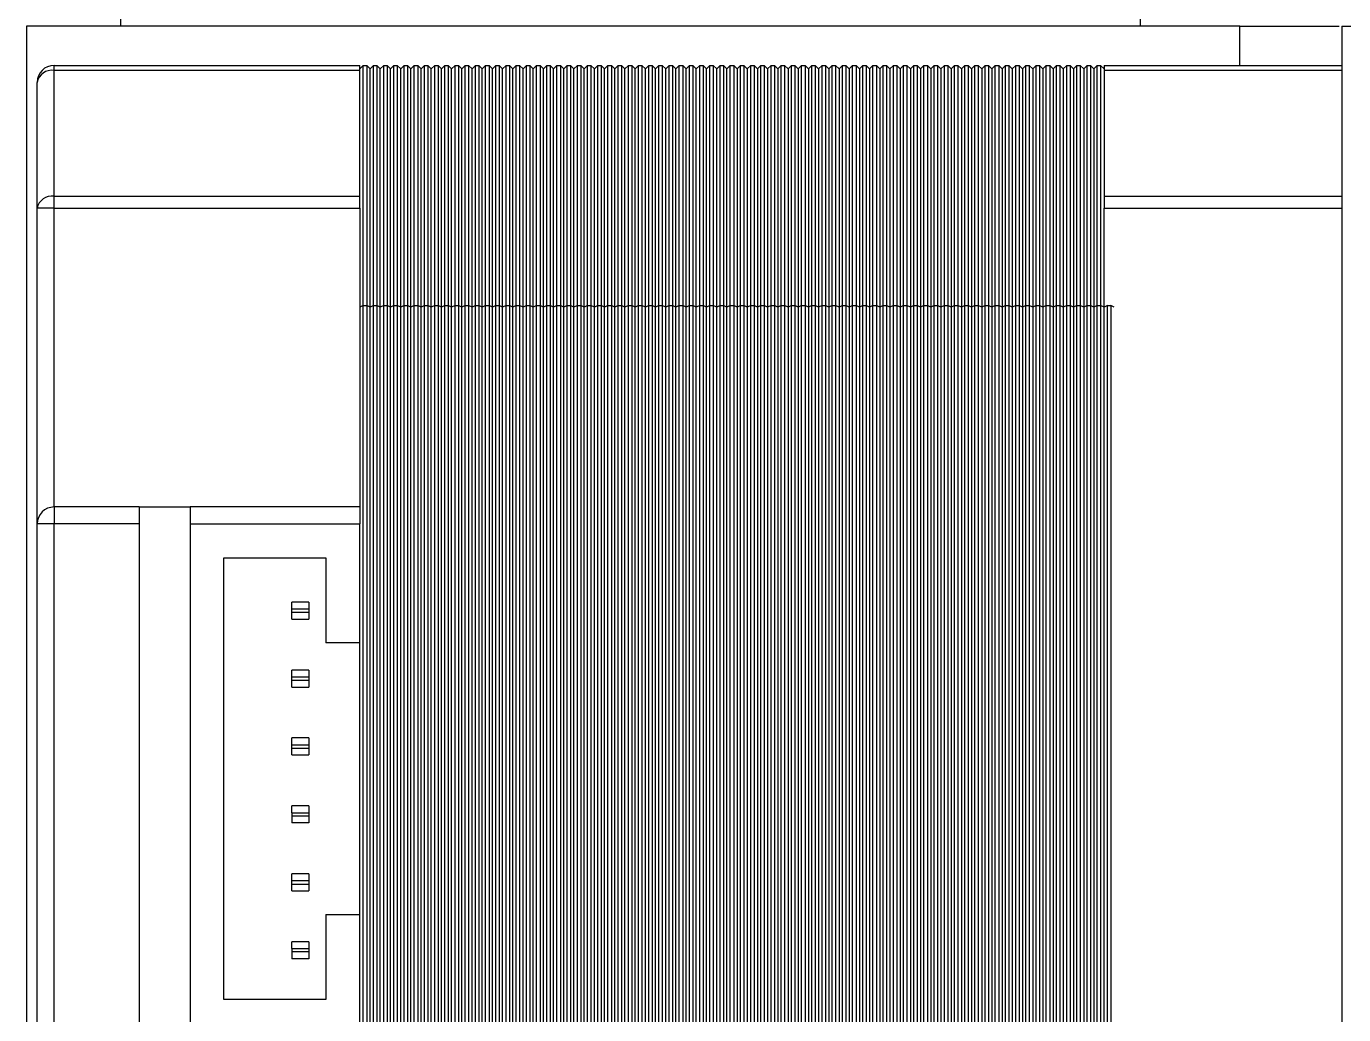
# Model space of a CAD drawing. Header units: millimetres. Extents: x -358 to 836, y 5 to 1249.
# Drawn here: x 253.97 to 292.74, y 666.72 to 695.81 of the extents above; entities that cross this region are included whole.
import ezdxf

# ---------------------------------------------------------------- set-up
doc = ezdxf.new("R2010")
doc.units = ezdxf.units.MM

msp = doc.modelspace()

# ---------------------------------------------------------------- linework, layer by layer
at = {"color": 7, "linetype": 'Continuous', "lineweight": 25}
for p, q in [((256.755, 695.815), (256.755, 698.815)), ((286.755, 698.815), (286.755, 695.815)), ((253.971, 695.815), (253.971, 645.318)), ((289.688, 695.815), (253.971, 695.815)), ((289.688, 695.815), (292.612, 695.815)), ((292.688, 695.815), (292.688, 652.515)), ((292.688, 695.815), (294.688, 695.815)), ((254.788, 694.518), (254.788, 694.665)), ((254.788, 694.665), (263.788, 694.665)), ((254.788, 690.811), (254.788, 694.518)), ((263.788, 694.518), (254.788, 694.518)), ((263.888, 694.665), (263.788, 694.565)), ((263.788, 694.518), (263.788, 694.665)), ((263.788, 690.811), (263.788, 694.518)), ((263.888, 687.594), (263.888, 694.665)), ((263.888, 694.665), (263.988, 694.665)), ((263.988, 694.665), (263.988, 687.594)), ((264.088, 694.565), (263.988, 694.665)), ((264.188, 694.665), (264.088, 694.565)), ((264.088, 687.552), (264.088, 694.565)), ((264.188, 687.594), (264.188, 694.665)), ((264.188, 694.665), (264.288, 694.665)), ((264.288, 694.665), (264.288, 687.594)), ((264.388, 694.565), (264.288, 694.665)), ((264.488, 694.665), (264.388, 694.565)), ((264.388, 687.552), (264.388, 694.565)), ((264.488, 687.594), (264.488, 694.665)), ((264.488, 694.665), (264.588, 694.665)), ((264.588, 694.665), (264.588, 687.594)), ((264.688, 694.565), (264.588, 694.665)), ((264.788, 694.665), (264.688, 694.565)), ((264.688, 687.552), (264.688, 694.565)), ((264.788, 687.594), (264.788, 694.665)), ((264.788, 694.665), (264.888, 694.665)), ((264.888, 694.665), (264.888, 687.594)), ((264.988, 694.565), (264.888, 694.665)), ((265.088, 694.665), (264.988, 694.565)), ((264.988, 687.552), (264.988, 694.565)), ((265.088, 687.594), (265.088, 694.665)), ((265.088, 694.665), (265.188, 694.665)), ((265.188, 694.665), (265.188, 687.594)), ((265.288, 694.565), (265.188, 694.665)), ((265.388, 694.665), (265.288, 694.565)), ((265.288, 687.552), (265.288, 694.565)), ((265.388, 687.594), (265.388, 694.665)), ((265.388, 694.665), (265.488, 694.665)), ((265.488, 694.665), (265.488, 687.594)), ((265.588, 694.565), (265.488, 694.665)), ((265.688, 694.665), (265.588, 694.565)), ((265.588, 687.552), (265.588, 694.565)), ((265.688, 687.594), (265.688, 694.665)), ((265.688, 694.665), (265.788, 694.665)), ((265.788, 694.665), (265.788, 687.594)), ((265.888, 694.565), (265.788, 694.665)), ((265.988, 694.665), (265.888, 694.565)), ((265.888, 687.552), (265.888, 694.565)), ((265.988, 687.594), (265.988, 694.665)), ((265.988, 694.665), (266.088, 694.665)), ((266.088, 694.665), (266.088, 687.594)), ((266.188, 694.565), (266.088, 694.665)), ((266.288, 694.665), (266.188, 694.565)), ((266.188, 687.552), (266.188, 694.565)), ((266.288, 687.594), (266.288, 694.665)), ((266.288, 694.665), (266.388, 694.665)), ((266.388, 694.665), (266.388, 687.594)), ((266.488, 694.565), (266.388, 694.665)), ((266.588, 694.665), (266.488, 694.565)), ((266.488, 687.552), (266.488, 694.565)), ((266.588, 687.594), (266.588, 694.665)), ((266.588, 694.665), (266.688, 694.665)), ((266.688, 694.665), (266.688, 687.594)), ((266.788, 694.565), (266.688, 694.665)), ((266.888, 694.665), (266.788, 694.565)), ((266.788, 687.552), (266.788, 694.565)), ((266.888, 687.594), (266.888, 694.665)), ((266.888, 694.665), (266.988, 694.665)), ((266.988, 694.665), (266.988, 687.594)), ((267.088, 694.565), (266.988, 694.665)), ((267.188, 694.665), (267.088, 694.565)), ((267.088, 687.552), (267.088, 694.565)), ((267.188, 687.594), (267.188, 694.665)), ((267.188, 694.665), (267.288, 694.665)), ((267.288, 694.665), (267.288, 687.594)), ((267.388, 694.565), (267.288, 694.665)), ((267.488, 694.665), (267.388, 694.565)), ((267.388, 687.552), (267.388, 694.565)), ((267.488, 687.594), (267.488, 694.665)), ((267.488, 694.665), (267.588, 694.665)), ((267.588, 694.665), (267.588, 687.594)), ((267.688, 694.565), (267.588, 694.665)), ((267.788, 694.665), (267.688, 694.565)), ((267.688, 687.552), (267.688, 694.565)), ((267.788, 687.594), (267.788, 694.665)), ((267.788, 694.665), (267.888, 694.665)), ((267.888, 694.665), (267.888, 687.594)), ((267.988, 694.565), (267.888, 694.665)), ((268.088, 694.665), (267.988, 694.565)), ((267.988, 687.552), (267.988, 694.565)), ((268.088, 687.594), (268.088, 694.665)), ((268.088, 694.665), (268.188, 694.665)), ((268.188, 694.665), (268.188, 687.594)), ((268.288, 694.565), (268.188, 694.665)), ((268.388, 694.665), (268.288, 694.565)), ((268.288, 687.552), (268.288, 694.565)), ((268.388, 687.594), (268.388, 694.665)), ((268.388, 694.665), (268.488, 694.665)), ((268.488, 694.665), (268.488, 687.594)), ((268.588, 694.565), (268.488, 694.665)), ((268.688, 694.665), (268.588, 694.565)), ((268.588, 687.552), (268.588, 694.565)), ((268.688, 687.594), (268.688, 694.665)), ((268.688, 694.665), (268.788, 694.665)), ((268.788, 694.665), (268.788, 687.594)), ((268.888, 694.565), (268.788, 694.665)), ((268.988, 694.665), (268.888, 694.565)), ((268.888, 687.552), (268.888, 694.565)), ((268.988, 687.594), (268.988, 694.665)), ((268.988, 694.665), (269.088, 694.665)), ((269.088, 694.665), (269.088, 687.594)), ((269.188, 694.565), (269.088, 694.665)), ((269.288, 694.665), (269.188, 694.565)), ((269.188, 687.552), (269.188, 694.565)), ((269.288, 687.594), (269.288, 694.665)), ((269.288, 694.665), (269.388, 694.665)), ((269.388, 694.665), (269.388, 687.594)), ((269.488, 694.565), (269.388, 694.665)), ((269.588, 694.665), (269.488, 694.565)), ((269.488, 687.552), (269.488, 694.565)), ((269.588, 687.594), (269.588, 694.665)), ((269.588, 694.665), (269.688, 694.665)), ((269.688, 694.665), (269.688, 687.594)), ((269.788, 694.565), (269.688, 694.665)), ((269.888, 694.665), (269.788, 694.565)), ((269.788, 687.552), (269.788, 694.565)), ((269.888, 687.594), (269.888, 694.665)), ((269.888, 694.665), (269.988, 694.665)), ((269.988, 694.665), (269.988, 687.594)), ((270.088, 694.565), (269.988, 694.665)), ((270.188, 694.665), (270.088, 694.565)), ((270.088, 687.552), (270.088, 694.565)), ((270.188, 687.594), (270.188, 694.665)), ((270.188, 694.665), (270.288, 694.665)), ((270.288, 694.665), (270.288, 687.594)), ((270.388, 694.565), (270.288, 694.665)), ((270.488, 694.665), (270.388, 694.565)), ((270.388, 687.552), (270.388, 694.565)), ((270.488, 687.594), (270.488, 694.665)), ((270.488, 694.665), (270.588, 694.665)), ((270.588, 694.665), (270.588, 687.594)), ((270.688, 694.565), (270.588, 694.665)), ((270.788, 694.665), (270.688, 694.565)), ((270.688, 687.552), (270.688, 694.565)), ((270.788, 687.594), (270.788, 694.665)), ((270.788, 694.665), (270.888, 694.665)), ((270.888, 694.665), (270.888, 687.594)), ((270.988, 694.565), (270.888, 694.665)), ((271.088, 694.665), (270.988, 694.565)), ((270.988, 687.552), (270.988, 694.565)), ((271.088, 687.594), (271.088, 694.665)), ((271.088, 694.665), (271.188, 694.665)), ((271.188, 694.665), (271.188, 687.594)), ((271.288, 694.565), (271.188, 694.665)), ((271.388, 694.665), (271.288, 694.565)), ((271.288, 687.552), (271.288, 694.565)), ((271.388, 687.594), (271.388, 694.665)), ((271.388, 694.665), (271.488, 694.665)), ((271.488, 694.665), (271.488, 687.594)), ((271.588, 694.565), (271.488, 694.665)), ((271.688, 694.665), (271.588, 694.565)), ((271.588, 687.552), (271.588, 694.565)), ((271.688, 687.594), (271.688, 694.665)), ((271.688, 694.665), (271.788, 694.665)), ((271.788, 694.665), (271.788, 687.594)), ((271.888, 694.565), (271.788, 694.665)), ((271.988, 694.665), (271.888, 694.565)), ((271.888, 687.552), (271.888, 694.565)), ((271.988, 687.594), (271.988, 694.665)), ((271.988, 694.665), (272.088, 694.665)), ((272.088, 694.665), (272.088, 687.594)), ((272.188, 694.565), (272.088, 694.665)), ((272.288, 694.665), (272.188, 694.565)), ((272.188, 687.552), (272.188, 694.565)), ((272.288, 687.594), (272.288, 694.665)), ((272.288, 694.665), (272.388, 694.665)), ((272.388, 694.665), (272.388, 687.594)), ((272.488, 694.565), (272.388, 694.665)), ((272.588, 694.665), (272.488, 694.565)), ((272.488, 687.552), (272.488, 694.565)), ((272.588, 687.594), (272.588, 694.665)), ((272.588, 694.665), (272.688, 694.665)), ((272.688, 694.665), (272.688, 687.594)), ((272.788, 694.565), (272.688, 694.665)), ((272.888, 694.665), (272.788, 694.565)), ((272.788, 687.552), (272.788, 694.565)), ((272.888, 687.594), (272.888, 694.665)), ((272.888, 694.665), (272.988, 694.665)), ((272.988, 694.665), (272.988, 687.594)), ((273.088, 694.565), (272.988, 694.665)), ((273.188, 694.665), (273.088, 694.565)), ((273.088, 687.552), (273.088, 694.565)), ((273.188, 687.594), (273.188, 694.665)), ((273.188, 694.665), (273.288, 694.665)), ((273.288, 694.665), (273.288, 687.594)), ((273.388, 694.565), (273.288, 694.665)), ((273.488, 694.665), (273.388, 694.565)), ((273.388, 687.552), (273.388, 694.565)), ((273.488, 687.594), (273.488, 694.665)), ((273.488, 694.665), (273.588, 694.665)), ((273.588, 694.665), (273.588, 687.594)), ((273.688, 694.565), (273.588, 694.665)), ((273.788, 694.665), (273.688, 694.565)), ((273.688, 687.552), (273.688, 694.565)), ((273.788, 687.594), (273.788, 694.665)), ((273.788, 694.665), (273.888, 694.665)), ((273.888, 694.665), (273.888, 687.594)), ((273.988, 694.565), (273.888, 694.665)), ((274.088, 694.665), (273.988, 694.565)), ((273.988, 687.552), (273.988, 694.565)), ((274.088, 687.594), (274.088, 694.665)), ((274.088, 694.665), (274.188, 694.665)), ((274.188, 694.665), (274.188, 687.594)), ((274.288, 694.565), (274.188, 694.665)), ((274.388, 694.665), (274.288, 694.565)), ((274.288, 687.552), (274.288, 694.565)), ((274.388, 687.594), (274.388, 694.665)), ((274.388, 694.665), (274.488, 694.665)), ((274.488, 694.665), (274.488, 687.594)), ((274.588, 694.565), (274.488, 694.665)), ((274.688, 694.665), (274.588, 694.565)), ((274.588, 687.552), (274.588, 694.565)), ((274.688, 687.594), (274.688, 694.665)), ((274.688, 694.665), (274.788, 694.665)), ((274.788, 694.665), (274.788, 687.594)), ((274.888, 694.565), (274.788, 694.665)), ((274.988, 694.665), (274.888, 694.565)), ((274.888, 694.565), (274.888, 687.552)), ((274.988, 687.594), (274.988, 694.665)), ((274.988, 694.665), (275.088, 694.665)), ((275.088, 694.665), (275.088, 687.594)), ((275.188, 694.565), (275.088, 694.665)), ((275.288, 694.665), (275.188, 694.565)), ((275.188, 694.565), (275.188, 687.552)), ((275.288, 687.594), (275.288, 694.665)), ((275.288, 694.665), (275.388, 694.665)), ((275.388, 694.665), (275.388, 687.594)), ((275.488, 694.565), (275.388, 694.665)), ((275.588, 694.665), (275.488, 694.565)), ((275.488, 694.565), (275.488, 687.552)), ((275.588, 687.594), (275.588, 694.665)), ((275.588, 694.665), (275.688, 694.665)), ((275.688, 694.665), (275.688, 687.594)), ((275.788, 694.565), (275.688, 694.665)), ((275.888, 694.665), (275.788, 694.565)), ((275.788, 694.565), (275.788, 687.552)), ((275.888, 687.594), (275.888, 694.665)), ((275.888, 694.665), (275.988, 694.665)), ((275.988, 694.665), (275.988, 687.594)), ((276.088, 694.565), (275.988, 694.665)), ((276.188, 694.665), (276.088, 694.565)), ((276.088, 694.565), (276.088, 687.552)), ((276.188, 687.594), (276.188, 694.665)), ((276.188, 694.665), (276.288, 694.665)), ((276.288, 694.665), (276.288, 687.594)), ((276.388, 694.565), (276.288, 694.665)), ((276.488, 694.665), (276.388, 694.565)), ((276.388, 694.565), (276.388, 687.552)), ((276.488, 687.594), (276.488, 694.665)), ((276.488, 694.665), (276.588, 694.665)), ((276.588, 694.665), (276.588, 687.594)), ((276.688, 694.565), (276.588, 694.665)), ((276.788, 694.665), (276.688, 694.565)), ((276.688, 694.565), (276.688, 687.552)), ((276.788, 687.594), (276.788, 694.665)), ((276.788, 694.665), (276.888, 694.665)), ((276.888, 694.665), (276.888, 687.594)), ((276.988, 694.565), (276.888, 694.665)), ((277.088, 694.665), (276.988, 694.565)), ((276.988, 694.565), (276.988, 687.552)), ((277.088, 687.594), (277.088, 694.665)), ((277.088, 694.665), (277.188, 694.665)), ((277.188, 694.665), (277.188, 687.594)), ((277.288, 694.565), (277.188, 694.665)), ((277.388, 694.665), (277.288, 694.565)), ((277.288, 694.565), (277.288, 687.552)), ((277.388, 687.594), (277.388, 694.665)), ((277.388, 694.665), (277.488, 694.665)), ((277.488, 694.665), (277.488, 687.594)), ((277.588, 694.565), (277.488, 694.665)), ((277.688, 694.665), (277.588, 694.565)), ((277.588, 694.565), (277.588, 687.552)), ((277.688, 687.594), (277.688, 694.665)), ((277.688, 694.665), (277.788, 694.665)), ((277.788, 694.665), (277.788, 687.594)), ((277.888, 694.565), (277.788, 694.665)), ((277.988, 694.665), (277.888, 694.565)), ((277.888, 694.565), (277.888, 687.552)), ((277.988, 687.594), (277.988, 694.665)), ((277.988, 694.665), (278.088, 694.665)), ((278.088, 694.665), (278.088, 687.594)), ((278.188, 694.565), (278.088, 694.665)), ((278.288, 694.665), (278.188, 694.565)), ((278.188, 694.565), (278.188, 687.552)), ((278.288, 687.594), (278.288, 694.665)), ((278.288, 694.665), (278.388, 694.665)), ((278.388, 694.665), (278.388, 687.594)), ((278.488, 694.565), (278.388, 694.665)), ((278.588, 694.665), (278.488, 694.565)), ((278.488, 694.565), (278.488, 687.552)), ((278.588, 687.594), (278.588, 694.665)), ((278.588, 694.665), (278.688, 694.665)), ((278.688, 694.665), (278.688, 687.594)), ((278.788, 694.565), (278.688, 694.665)), ((278.888, 694.665), (278.788, 694.565)), ((278.788, 694.565), (278.788, 687.552)), ((278.888, 687.594), (278.888, 694.665)), ((278.888, 694.665), (278.988, 694.665)), ((278.988, 694.665), (278.988, 687.594)), ((279.088, 694.565), (278.988, 694.665)), ((279.188, 694.665), (279.088, 694.565)), ((279.088, 694.565), (279.088, 687.552)), ((279.188, 687.594), (279.188, 694.665)), ((279.188, 694.665), (279.288, 694.665)), ((279.288, 694.665), (279.288, 687.594)), ((279.388, 694.565), (279.288, 694.665)), ((279.488, 694.665), (279.388, 694.565)), ((279.388, 694.565), (279.388, 687.552)), ((279.488, 687.594), (279.488, 694.665)), ((279.488, 694.665), (279.588, 694.665)), ((279.588, 694.665), (279.588, 687.594)), ((279.688, 694.565), (279.588, 694.665)), ((279.788, 694.665), (279.688, 694.565)), ((279.688, 694.565), (279.688, 687.552)), ((279.788, 687.594), (279.788, 694.665)), ((279.788, 694.665), (279.888, 694.665)), ((279.888, 694.665), (279.888, 687.594)), ((279.988, 694.565), (279.888, 694.665)), ((280.088, 694.665), (279.988, 694.565)), ((279.988, 694.565), (279.988, 687.552)), ((280.088, 687.594), (280.088, 694.665)), ((280.088, 694.665), (280.188, 694.665)), ((280.188, 694.665), (280.188, 687.594)), ((280.288, 694.565), (280.188, 694.665)), ((280.388, 694.665), (280.288, 694.565)), ((280.288, 694.565), (280.288, 687.552)), ((280.388, 687.594), (280.388, 694.665)), ((280.388, 694.665), (280.488, 694.665)), ((280.488, 694.665), (280.488, 687.594)), ((280.588, 694.565), (280.488, 694.665)), ((280.688, 694.665), (280.588, 694.565)), ((280.588, 694.565), (280.588, 687.552)), ((280.688, 687.594), (280.688, 694.665)), ((280.688, 694.665), (280.788, 694.665)), ((280.788, 694.665), (280.788, 687.594)), ((280.888, 694.565), (280.788, 694.665)), ((280.988, 694.665), (280.888, 694.565)), ((280.888, 694.565), (280.888, 687.552)), ((280.988, 687.594), (280.988, 694.665)), ((280.988, 694.665), (281.088, 694.665)), ((281.088, 694.665), (281.088, 687.594)), ((281.188, 694.565), (281.088, 694.665)), ((281.288, 694.665), (281.188, 694.565)), ((281.188, 694.565), (281.188, 687.552)), ((281.288, 687.594), (281.288, 694.665)), ((281.288, 694.665), (281.388, 694.665)), ((281.388, 694.665), (281.388, 687.594)), ((281.488, 694.565), (281.388, 694.665)), ((281.588, 694.665), (281.488, 694.565)), ((281.488, 694.565), (281.488, 687.552)), ((281.588, 687.594), (281.588, 694.665)), ((281.588, 694.665), (281.688, 694.665)), ((281.688, 694.665), (281.688, 687.594)), ((281.788, 694.565), (281.688, 694.665)), ((281.888, 694.665), (281.788, 694.565)), ((281.788, 694.565), (281.788, 687.552)), ((281.888, 687.594), (281.888, 694.665)), ((281.888, 694.665), (281.988, 694.665)), ((281.988, 694.665), (281.988, 687.594)), ((282.088, 694.565), (281.988, 694.665)), ((282.188, 694.665), (282.088, 694.565)), ((282.088, 694.565), (282.088, 687.552)), ((282.188, 687.594), (282.188, 694.665)), ((282.188, 694.665), (282.288, 694.665)), ((282.288, 694.665), (282.288, 687.594)), ((282.388, 694.565), (282.288, 694.665)), ((282.488, 694.665), (282.388, 694.565)), ((282.388, 694.565), (282.388, 687.552)), ((282.488, 687.594), (282.488, 694.665)), ((282.488, 694.665), (282.588, 694.665)), ((282.588, 694.665), (282.588, 687.594)), ((282.688, 694.565), (282.588, 694.665)), ((282.788, 694.665), (282.688, 694.565)), ((282.688, 694.565), (282.688, 687.552)), ((282.788, 687.594), (282.788, 694.665)), ((282.788, 694.665), (282.888, 694.665)), ((282.888, 694.665), (282.888, 687.594)), ((282.988, 694.565), (282.888, 694.665)), ((283.088, 694.665), (282.988, 694.565)), ((282.988, 694.565), (282.988, 687.552)), ((283.088, 687.594), (283.088, 694.665)), ((283.088, 694.665), (283.188, 694.665)), ((283.188, 694.665), (283.188, 687.594)), ((283.288, 694.565), (283.188, 694.665)), ((283.388, 694.665), (283.288, 694.565)), ((283.288, 694.565), (283.288, 687.552)), ((283.388, 687.594), (283.388, 694.665)), ((283.388, 694.665), (283.488, 694.665)), ((283.488, 694.665), (283.488, 687.594)), ((283.588, 694.565), (283.488, 694.665)), ((283.688, 694.665), (283.588, 694.565)), ((283.588, 694.565), (283.588, 687.552)), ((283.688, 687.594), (283.688, 694.665)), ((283.688, 694.665), (283.788, 694.665)), ((283.788, 694.665), (283.788, 687.594)), ((283.888, 694.565), (283.788, 694.665)), ((283.988, 694.665), (283.888, 694.565)), ((283.888, 694.565), (283.888, 687.552)), ((283.988, 687.594), (283.988, 694.665)), ((283.988, 694.665), (284.088, 694.665)), ((284.088, 694.665), (284.088, 687.594)), ((284.188, 694.565), (284.088, 694.665)), ((284.288, 694.665), (284.188, 694.565)), ((284.188, 694.565), (284.188, 687.552)), ((284.288, 687.594), (284.288, 694.665)), ((284.288, 694.665), (284.388, 694.665)), ((284.388, 694.665), (284.388, 687.594)), ((284.488, 694.565), (284.388, 694.665)), ((284.588, 694.665), (284.488, 694.565)), ((284.488, 694.565), (284.488, 687.552)), ((284.588, 687.594), (284.588, 694.665)), ((284.588, 694.665), (284.688, 694.665)), ((284.688, 694.665), (284.688, 687.594)), ((284.788, 694.565), (284.688, 694.665)), ((284.888, 694.665), (284.788, 694.565)), ((284.788, 694.565), (284.788, 687.552)), ((284.888, 687.594), (284.888, 694.665)), ((284.888, 694.665), (284.988, 694.665)), ((284.988, 694.665), (284.988, 687.594)), ((285.088, 694.565), (284.988, 694.665)), ((285.188, 694.665), (285.088, 694.565)), ((285.088, 694.565), (285.088, 687.552)), ((285.188, 687.594), (285.188, 694.665)), ((285.188, 694.665), (285.288, 694.665)), ((285.288, 694.665), (285.288, 687.594)), ((285.388, 694.565), (285.288, 694.665)), ((285.488, 694.665), (285.388, 694.565)), ((285.388, 694.565), (285.388, 687.552)), ((285.488, 687.594), (285.488, 694.665)), ((285.488, 694.665), (285.588, 694.665)), ((285.588, 694.665), (285.588, 687.594)), ((285.688, 694.565), (285.588, 694.665)), ((285.688, 694.665), (292.688, 694.665)), ((285.688, 694.665), (285.688, 694.518)), ((292.688, 694.518), (285.688, 694.518)), ((285.688, 694.518), (285.688, 690.811)), ((254.288, 690.458), (254.288, 694.165)), ((254.788, 690.649), (254.788, 690.811)), ((254.788, 690.811), (263.788, 690.811)), ((254.788, 690.458), (254.788, 690.649)), ((263.788, 690.458), (263.788, 690.811)), ((285.688, 690.811), (292.688, 690.811)), ((285.688, 690.811), (285.688, 690.458)), ((254.788, 690.458), (254.288, 690.458)), ((254.288, 681.165), (254.288, 690.458)), ((254.788, 690.458), (263.788, 690.458)), ((254.788, 681.665), (254.788, 690.458)), ((263.788, 690.458), (263.788, 681.665)), ((285.688, 690.458), (292.688, 690.458)), ((285.688, 656.872), (285.688, 690.458)), ((263.888, 687.594), (263.788, 687.552)), ((263.888, 659.736), (263.888, 687.594)), ((263.888, 687.594), (263.988, 687.594)), ((263.988, 687.594), (263.988, 659.736)), ((264.088, 687.552), (263.988, 687.594)), ((264.188, 687.594), (264.088, 687.552)), ((264.088, 659.777), (264.088, 687.552)), ((264.188, 659.736), (264.188, 687.594)), ((264.188, 687.594), (264.288, 687.594)), ((264.288, 687.594), (264.288, 659.736)), ((264.388, 687.552), (264.288, 687.594)), ((264.488, 687.594), (264.388, 687.552)), ((264.388, 659.777), (264.388, 687.552)), ((264.488, 659.736), (264.488, 687.594)), ((264.488, 687.594), (264.588, 687.594)), ((264.588, 687.594), (264.588, 659.736)), ((264.688, 687.552), (264.588, 687.594)), ((264.788, 687.594), (264.688, 687.552)), ((264.688, 659.777), (264.688, 687.552)), ((264.788, 659.736), (264.788, 687.594)), ((264.788, 687.594), (264.888, 687.594)), ((264.888, 687.594), (264.888, 659.736)), ((264.988, 687.552), (264.888, 687.594)), ((265.088, 687.594), (264.988, 687.552)), ((264.988, 659.777), (264.988, 687.552)), ((265.088, 659.736), (265.088, 687.594)), ((265.088, 687.594), (265.188, 687.594)), ((265.188, 687.594), (265.188, 659.736)), ((265.288, 687.552), (265.188, 687.594)), ((265.388, 687.594), (265.288, 687.552)), ((265.288, 659.777), (265.288, 687.552)), ((265.388, 659.736), (265.388, 687.594)), ((265.388, 687.594), (265.488, 687.594)), ((265.488, 687.594), (265.488, 659.736)), ((265.588, 687.552), (265.488, 687.594)), ((265.688, 687.594), (265.588, 687.552)), ((265.588, 659.777), (265.588, 687.552)), ((265.688, 659.736), (265.688, 687.594)), ((265.688, 687.594), (265.788, 687.594)), ((265.788, 687.594), (265.788, 659.736)), ((265.888, 687.552), (265.788, 687.594)), ((265.988, 687.594), (265.888, 687.552)), ((265.888, 659.777), (265.888, 687.552)), ((265.988, 659.736), (265.988, 687.594)), ((265.988, 687.594), (266.088, 687.594)), ((266.088, 687.594), (266.088, 659.736)), ((266.188, 687.552), (266.088, 687.594)), ((266.288, 687.594), (266.188, 687.552)), ((266.188, 659.777), (266.188, 687.552)), ((266.288, 659.736), (266.288, 687.594)), ((266.288, 687.594), (266.388, 687.594)), ((266.388, 687.594), (266.388, 659.736)), ((266.488, 687.552), (266.388, 687.594)), ((266.588, 687.594), (266.488, 687.552)), ((266.488, 659.777), (266.488, 687.552)), ((266.588, 659.736), (266.588, 687.594)), ((266.588, 687.594), (266.688, 687.594)), ((266.688, 687.594), (266.688, 659.736)), ((266.788, 687.552), (266.688, 687.594)), ((266.888, 687.594), (266.788, 687.552)), ((266.788, 659.777), (266.788, 687.552)), ((266.888, 659.736), (266.888, 687.594)), ((266.888, 687.594), (266.988, 687.594)), ((266.988, 687.594), (266.988, 659.736)), ((267.088, 687.552), (266.988, 687.594)), ((267.188, 687.594), (267.088, 687.552)), ((267.088, 659.777), (267.088, 687.552)), ((267.188, 659.736), (267.188, 687.594)), ((267.188, 687.594), (267.288, 687.594)), ((267.288, 687.594), (267.288, 659.736)), ((267.388, 687.552), (267.288, 687.594)), ((267.488, 687.594), (267.388, 687.552)), ((267.388, 659.777), (267.388, 687.552)), ((267.488, 659.736), (267.488, 687.594)), ((267.488, 687.594), (267.588, 687.594)), ((267.588, 687.594), (267.588, 659.736)), ((267.688, 687.552), (267.588, 687.594)), ((267.788, 687.594), (267.688, 687.552)), ((267.688, 659.777), (267.688, 687.552)), ((267.788, 659.736), (267.788, 687.594)), ((267.788, 687.594), (267.888, 687.594)), ((267.888, 687.594), (267.888, 659.736)), ((267.988, 687.552), (267.888, 687.594)), ((268.088, 687.594), (267.988, 687.552)), ((267.988, 659.777), (267.988, 687.552)), ((268.088, 659.736), (268.088, 687.594)), ((268.088, 687.594), (268.188, 687.594)), ((268.188, 687.594), (268.188, 659.736)), ((268.288, 687.552), (268.188, 687.594)), ((268.388, 687.594), (268.288, 687.552)), ((268.288, 659.777), (268.288, 687.552)), ((268.388, 659.736), (268.388, 687.594)), ((268.388, 687.594), (268.488, 687.594)), ((268.488, 687.594), (268.488, 659.736)), ((268.588, 687.552), (268.488, 687.594)), ((268.688, 687.594), (268.588, 687.552)), ((268.588, 659.777), (268.588, 687.552)), ((268.688, 659.736), (268.688, 687.594)), ((268.688, 687.594), (268.788, 687.594)), ((268.788, 687.594), (268.788, 659.736)), ((268.888, 687.552), (268.788, 687.594)), ((268.988, 687.594), (268.888, 687.552)), ((268.888, 659.777), (268.888, 687.552)), ((268.988, 659.736), (268.988, 687.594)), ((268.988, 687.594), (269.088, 687.594)), ((269.088, 687.594), (269.088, 659.736)), ((269.188, 687.552), (269.088, 687.594)), ((269.288, 687.594), (269.188, 687.552)), ((269.188, 659.777), (269.188, 687.552)), ((269.288, 659.736), (269.288, 687.594)), ((269.288, 687.594), (269.388, 687.594)), ((269.388, 687.594), (269.388, 659.736)), ((269.488, 687.552), (269.388, 687.594)), ((269.588, 687.594), (269.488, 687.552)), ((269.488, 659.777), (269.488, 687.552)), ((269.588, 659.736), (269.588, 687.594)), ((269.588, 687.594), (269.688, 687.594)), ((269.688, 687.594), (269.688, 659.736)), ((269.788, 687.552), (269.688, 687.594)), ((269.888, 687.594), (269.788, 687.552)), ((269.788, 659.777), (269.788, 687.552)), ((269.888, 659.736), (269.888, 687.594)), ((269.888, 687.594), (269.988, 687.594)), ((269.988, 687.594), (269.988, 659.736)), ((270.088, 687.552), (269.988, 687.594)), ((270.188, 687.594), (270.088, 687.552)), ((270.088, 659.777), (270.088, 687.552)), ((270.188, 659.736), (270.188, 687.594)), ((270.188, 687.594), (270.288, 687.594)), ((270.288, 687.594), (270.288, 659.736)), ((270.388, 687.552), (270.288, 687.594)), ((270.488, 687.594), (270.388, 687.552)), ((270.388, 659.777), (270.388, 687.552)), ((270.488, 659.736), (270.488, 687.594)), ((270.488, 687.594), (270.588, 687.594)), ((270.588, 687.594), (270.588, 659.736)), ((270.688, 687.552), (270.588, 687.594)), ((270.788, 687.594), (270.688, 687.552)), ((270.688, 659.777), (270.688, 687.552)), ((270.788, 659.736), (270.788, 687.594)), ((270.788, 687.594), (270.888, 687.594)), ((270.888, 687.594), (270.888, 659.736)), ((270.988, 687.552), (270.888, 687.594)), ((271.088, 687.594), (270.988, 687.552)), ((270.988, 659.777), (270.988, 687.552)), ((271.088, 659.736), (271.088, 687.594)), ((271.088, 687.594), (271.188, 687.594)), ((271.188, 687.594), (271.188, 659.736)), ((271.288, 687.552), (271.188, 687.594)), ((271.388, 687.594), (271.288, 687.552)), ((271.288, 659.777), (271.288, 687.552)), ((271.388, 659.736), (271.388, 687.594)), ((271.388, 687.594), (271.488, 687.594)), ((271.488, 687.594), (271.488, 659.736)), ((271.588, 687.552), (271.488, 687.594)), ((271.688, 687.594), (271.588, 687.552)), ((271.588, 659.777), (271.588, 687.552)), ((271.688, 659.736), (271.688, 687.594)), ((271.688, 687.594), (271.788, 687.594)), ((271.788, 687.594), (271.788, 659.736)), ((271.888, 687.552), (271.788, 687.594)), ((271.988, 687.594), (271.888, 687.552)), ((271.888, 659.777), (271.888, 687.552)), ((271.988, 659.736), (271.988, 687.594)), ((271.988, 687.594), (272.088, 687.594)), ((272.088, 687.594), (272.088, 659.736)), ((272.188, 687.552), (272.088, 687.594)), ((272.288, 687.594), (272.188, 687.552)), ((272.188, 659.777), (272.188, 687.552)), ((272.288, 659.736), (272.288, 687.594)), ((272.288, 687.594), (272.388, 687.594)), ((272.388, 687.594), (272.388, 659.736)), ((272.488, 687.552), (272.388, 687.594)), ((272.588, 687.594), (272.488, 687.552)), ((272.488, 659.777), (272.488, 687.552)), ((272.588, 659.736), (272.588, 687.594)), ((272.588, 687.594), (272.688, 687.594)), ((272.688, 687.594), (272.688, 659.736)), ((272.788, 687.552), (272.688, 687.594)), ((272.888, 687.594), (272.788, 687.552)), ((272.788, 659.777), (272.788, 687.552)), ((272.888, 659.736), (272.888, 687.594)), ((272.888, 687.594), (272.988, 687.594)), ((272.988, 687.594), (272.988, 659.736)), ((273.088, 687.552), (272.988, 687.594)), ((273.188, 687.594), (273.088, 687.552)), ((273.088, 659.777), (273.088, 687.552)), ((273.188, 659.736), (273.188, 687.594)), ((273.188, 687.594), (273.288, 687.594)), ((273.288, 687.594), (273.288, 659.736)), ((273.388, 687.552), (273.288, 687.594)), ((273.488, 687.594), (273.388, 687.552)), ((273.388, 659.777), (273.388, 687.552)), ((273.488, 659.736), (273.488, 687.594)), ((273.488, 687.594), (273.588, 687.594)), ((273.588, 687.594), (273.588, 659.736)), ((273.688, 687.552), (273.588, 687.594)), ((273.788, 687.594), (273.688, 687.552)), ((273.688, 659.777), (273.688, 687.552)), ((273.788, 659.736), (273.788, 687.594)), ((273.788, 687.594), (273.888, 687.594)), ((273.888, 687.594), (273.888, 659.736)), ((273.988, 687.552), (273.888, 687.594)), ((274.088, 687.594), (273.988, 687.552)), ((273.988, 659.777), (273.988, 687.552)), ((274.088, 659.736), (274.088, 687.594)), ((274.088, 687.594), (274.188, 687.594)), ((274.188, 687.594), (274.188, 659.736)), ((274.288, 687.552), (274.188, 687.594)), ((274.388, 687.594), (274.288, 687.552)), ((274.288, 659.777), (274.288, 687.552)), ((274.388, 659.736), (274.388, 687.594)), ((274.388, 687.594), (274.488, 687.594)), ((274.488, 687.594), (274.488, 659.736)), ((274.588, 687.552), (274.488, 687.594)), ((274.688, 687.594), (274.588, 687.552)), ((274.588, 659.777), (274.588, 687.552)), ((274.688, 659.736), (274.688, 687.594)), ((274.688, 687.594), (274.788, 687.594)), ((274.788, 687.594), (274.788, 659.736)), ((274.888, 687.552), (274.788, 687.594)), ((274.988, 687.594), (274.888, 687.552)), ((274.888, 687.552), (274.888, 659.777)), ((274.988, 659.736), (274.988, 687.594)), ((274.988, 687.594), (275.088, 687.594)), ((275.088, 687.594), (275.088, 659.736)), ((275.188, 687.552), (275.088, 687.594)), ((275.288, 687.594), (275.188, 687.552)), ((275.188, 687.552), (275.188, 659.777)), ((275.288, 659.736), (275.288, 687.594)), ((275.288, 687.594), (275.388, 687.594)), ((275.388, 687.594), (275.388, 659.736)), ((275.488, 687.552), (275.388, 687.594)), ((275.588, 687.594), (275.488, 687.552)), ((275.488, 687.552), (275.488, 659.777)), ((275.588, 659.736), (275.588, 687.594)), ((275.588, 687.594), (275.688, 687.594)), ((275.688, 687.594), (275.688, 659.736)), ((275.788, 687.552), (275.688, 687.594)), ((275.888, 687.594), (275.788, 687.552)), ((275.788, 687.552), (275.788, 659.777)), ((275.888, 659.736), (275.888, 687.594)), ((275.888, 687.594), (275.988, 687.594)), ((275.988, 687.594), (275.988, 659.736)), ((276.088, 687.552), (275.988, 687.594)), ((276.188, 687.594), (276.088, 687.552)), ((276.088, 687.552), (276.088, 659.777)), ((276.188, 659.736), (276.188, 687.594)), ((276.188, 687.594), (276.288, 687.594)), ((276.288, 687.594), (276.288, 659.736)), ((276.388, 687.552), (276.288, 687.594)), ((276.488, 687.594), (276.388, 687.552)), ((276.388, 687.552), (276.388, 659.777)), ((276.488, 659.736), (276.488, 687.594)), ((276.488, 687.594), (276.588, 687.594)), ((276.588, 687.594), (276.588, 659.736)), ((276.688, 687.552), (276.588, 687.594)), ((276.788, 687.594), (276.688, 687.552)), ((276.688, 687.552), (276.688, 659.777)), ((276.788, 659.736), (276.788, 687.594)), ((276.788, 687.594), (276.888, 687.594)), ((276.888, 687.594), (276.888, 659.736)), ((276.988, 687.552), (276.888, 687.594)), ((277.088, 687.594), (276.988, 687.552)), ((276.988, 687.552), (276.988, 659.777)), ((277.088, 659.736), (277.088, 687.594)), ((277.088, 687.594), (277.188, 687.594)), ((277.188, 687.594), (277.188, 659.736)), ((277.288, 687.552), (277.188, 687.594)), ((277.388, 687.594), (277.288, 687.552)), ((277.288, 687.552), (277.288, 659.777)), ((277.388, 659.736), (277.388, 687.594)), ((277.388, 687.594), (277.488, 687.594)), ((277.488, 687.594), (277.488, 659.736)), ((277.588, 687.552), (277.488, 687.594)), ((277.688, 687.594), (277.588, 687.552)), ((277.588, 687.552), (277.588, 659.777)), ((277.688, 659.736), (277.688, 687.594)), ((277.688, 687.594), (277.788, 687.594)), ((277.788, 687.594), (277.788, 659.736)), ((277.888, 687.552), (277.788, 687.594)), ((277.988, 687.594), (277.888, 687.552)), ((277.888, 687.552), (277.888, 659.777)), ((277.988, 659.736), (277.988, 687.594)), ((277.988, 687.594), (278.088, 687.594)), ((278.088, 687.594), (278.088, 659.736)), ((278.188, 687.552), (278.088, 687.594)), ((278.288, 687.594), (278.188, 687.552)), ((278.188, 687.552), (278.188, 659.777)), ((278.288, 659.736), (278.288, 687.594)), ((278.288, 687.594), (278.388, 687.594)), ((278.388, 687.594), (278.388, 659.736)), ((278.488, 687.552), (278.388, 687.594)), ((278.588, 687.594), (278.488, 687.552)), ((278.488, 687.552), (278.488, 659.777)), ((278.588, 659.736), (278.588, 687.594)), ((278.588, 687.594), (278.688, 687.594)), ((278.688, 687.594), (278.688, 659.736)), ((278.788, 687.552), (278.688, 687.594)), ((278.888, 687.594), (278.788, 687.552)), ((278.788, 687.552), (278.788, 659.777)), ((278.888, 659.736), (278.888, 687.594)), ((278.888, 687.594), (278.988, 687.594)), ((278.988, 687.594), (278.988, 659.736)), ((279.088, 687.552), (278.988, 687.594)), ((279.188, 687.594), (279.088, 687.552)), ((279.088, 687.552), (279.088, 659.777)), ((279.188, 659.736), (279.188, 687.594)), ((279.188, 687.594), (279.288, 687.594)), ((279.288, 687.594), (279.288, 659.736)), ((279.388, 687.552), (279.288, 687.594)), ((279.488, 687.594), (279.388, 687.552)), ((279.388, 687.552), (279.388, 659.777)), ((279.488, 659.736), (279.488, 687.594)), ((279.488, 687.594), (279.588, 687.594)), ((279.588, 687.594), (279.588, 659.736)), ((279.688, 687.552), (279.588, 687.594)), ((279.788, 687.594), (279.688, 687.552)), ((279.688, 687.552), (279.688, 659.777)), ((279.788, 659.736), (279.788, 687.594)), ((279.788, 687.594), (279.888, 687.594)), ((279.888, 687.594), (279.888, 659.736)), ((279.988, 687.552), (279.888, 687.594)), ((280.088, 687.594), (279.988, 687.552)), ((279.988, 687.552), (279.988, 659.777)), ((280.088, 659.736), (280.088, 687.594)), ((280.088, 687.594), (280.188, 687.594)), ((280.188, 687.594), (280.188, 659.736)), ((280.288, 687.552), (280.188, 687.594)), ((280.388, 687.594), (280.288, 687.552)), ((280.288, 687.552), (280.288, 659.777)), ((280.388, 659.736), (280.388, 687.594)), ((280.388, 687.594), (280.488, 687.594)), ((280.488, 687.594), (280.488, 659.736)), ((280.588, 687.552), (280.488, 687.594)), ((280.688, 687.594), (280.588, 687.552)), ((280.588, 687.552), (280.588, 659.777)), ((280.688, 659.736), (280.688, 687.594)), ((280.688, 687.594), (280.788, 687.594)), ((280.788, 687.594), (280.788, 659.736)), ((280.888, 687.552), (280.788, 687.594)), ((280.988, 687.594), (280.888, 687.552)), ((280.888, 687.552), (280.888, 659.777)), ((280.988, 659.736), (280.988, 687.594)), ((280.988, 687.594), (281.088, 687.594)), ((281.088, 687.594), (281.088, 659.736)), ((281.188, 687.552), (281.088, 687.594)), ((281.288, 687.594), (281.188, 687.552)), ((281.188, 687.552), (281.188, 659.777)), ((281.288, 659.736), (281.288, 687.594)), ((281.288, 687.594), (281.388, 687.594)), ((281.388, 687.594), (281.388, 659.736)), ((281.488, 687.552), (281.388, 687.594)), ((281.588, 687.594), (281.488, 687.552)), ((281.488, 687.552), (281.488, 659.777)), ((281.588, 659.736), (281.588, 687.594)), ((281.588, 687.594), (281.688, 687.594)), ((281.688, 687.594), (281.688, 659.736)), ((281.788, 687.552), (281.688, 687.594)), ((281.888, 687.594), (281.788, 687.552)), ((281.788, 687.552), (281.788, 659.777)), ((281.888, 659.736), (281.888, 687.594)), ((281.888, 687.594), (281.988, 687.594)), ((281.988, 687.594), (281.988, 659.736)), ((282.088, 687.552), (281.988, 687.594)), ((282.188, 687.594), (282.088, 687.552)), ((282.088, 687.552), (282.088, 659.777)), ((282.188, 659.736), (282.188, 687.594)), ((282.188, 687.594), (282.288, 687.594)), ((282.288, 687.594), (282.288, 659.736)), ((282.388, 687.552), (282.288, 687.594)), ((282.488, 687.594), (282.388, 687.552)), ((282.388, 687.552), (282.388, 659.777)), ((282.488, 659.736), (282.488, 687.594)), ((282.488, 687.594), (282.588, 687.594)), ((282.588, 687.594), (282.588, 659.736)), ((282.688, 687.552), (282.588, 687.594)), ((282.788, 687.594), (282.688, 687.552)), ((282.688, 687.552), (282.688, 659.777)), ((282.788, 659.736), (282.788, 687.594)), ((282.788, 687.594), (282.888, 687.594)), ((282.888, 687.594), (282.888, 659.736)), ((282.988, 687.552), (282.888, 687.594)), ((283.088, 687.594), (282.988, 687.552)), ((282.988, 687.552), (282.988, 659.777)), ((283.088, 659.736), (283.088, 687.594)), ((283.088, 687.594), (283.188, 687.594)), ((283.188, 687.594), (283.188, 659.736)), ((283.288, 687.552), (283.188, 687.594)), ((283.388, 687.594), (283.288, 687.552)), ((283.288, 687.552), (283.288, 659.777)), ((283.388, 659.736), (283.388, 687.594)), ((283.388, 687.594), (283.488, 687.594)), ((283.488, 687.594), (283.488, 659.736)), ((283.588, 687.552), (283.488, 687.594)), ((283.688, 687.594), (283.588, 687.552)), ((283.588, 687.552), (283.588, 659.777)), ((283.688, 659.736), (283.688, 687.594)), ((283.688, 687.594), (283.788, 687.594)), ((283.788, 687.594), (283.788, 659.736)), ((283.888, 687.552), (283.788, 687.594)), ((283.988, 687.594), (283.888, 687.552)), ((283.888, 687.552), (283.888, 659.777)), ((283.988, 659.736), (283.988, 687.594)), ((283.988, 687.594), (284.088, 687.594)), ((284.088, 687.594), (284.088, 659.736)), ((284.188, 687.552), (284.088, 687.594)), ((284.288, 687.594), (284.188, 687.552)), ((284.188, 687.552), (284.188, 659.777)), ((284.288, 659.736), (284.288, 687.594)), ((284.288, 687.594), (284.388, 687.594)), ((284.388, 687.594), (284.388, 659.736)), ((284.488, 687.552), (284.388, 687.594)), ((284.588, 687.594), (284.488, 687.552)), ((284.488, 687.552), (284.488, 659.777)), ((284.588, 659.736), (284.588, 687.594)), ((284.588, 687.594), (284.688, 687.594)), ((284.688, 687.594), (284.688, 659.736)), ((284.788, 687.552), (284.688, 687.594)), ((284.888, 687.594), (284.788, 687.552)), ((284.788, 687.552), (284.788, 659.777)), ((284.888, 659.736), (284.888, 687.594)), ((284.888, 687.594), (284.988, 687.594)), ((284.988, 687.594), (284.988, 659.736)), ((285.088, 687.552), (284.988, 687.594)), ((285.188, 687.594), (285.088, 687.552)), ((285.088, 687.552), (285.088, 659.777)), ((285.188, 659.736), (285.188, 687.594)), ((285.188, 687.594), (285.288, 687.594)), ((285.288, 687.594), (285.288, 659.736)), ((285.388, 687.552), (285.288, 687.594)), ((285.488, 687.594), (285.388, 687.552)), ((285.388, 687.552), (285.388, 659.777)), ((285.488, 659.736), (285.488, 687.594)), ((285.488, 687.594), (285.588, 687.594)), ((285.588, 687.594), (285.588, 659.736)), ((285.688, 687.552), (285.588, 687.594)), ((285.788, 687.594), (285.688, 687.552)), ((285.788, 659.736), (285.788, 687.594)), ((285.788, 687.594), (285.888, 687.594)), ((285.888, 687.594), (285.888, 659.736)), ((285.988, 687.552), (285.888, 687.594)), ((254.788, 681.665), (254.788, 681.165)), ((257.288, 681.665), (254.788, 681.665)), ((257.288, 681.665), (258.788, 681.665)), ((257.288, 681.665), (257.288, 665.665)), ((258.788, 681.665), (258.788, 681.165)), ((263.788, 681.665), (258.788, 681.665)), ((263.788, 681.665), (263.788, 681.165)), ((254.288, 666.165), (254.288, 681.165)), ((254.788, 681.165), (254.288, 681.165)), ((254.788, 666.165), (254.788, 681.165)), ((257.288, 681.165), (254.788, 681.165)), ((258.788, 681.165), (258.788, 666.165)), ((258.788, 681.165), (263.788, 681.165)), ((263.788, 677.665), (263.788, 681.165)), ((259.788, 680.165), (262.788, 680.165)), ((259.788, 667.165), (259.788, 680.165)), ((262.788, 680.165), (262.788, 677.665)), ((261.788, 678.665), (261.788, 678.865)), ((262.288, 678.865), (261.788, 678.865)), ((262.288, 678.865), (262.288, 678.665)), ((261.788, 678.565), (261.788, 678.665)), ((261.788, 678.665), (262.288, 678.665)), ((261.788, 678.565), (262.288, 678.565)), ((261.788, 678.365), (261.788, 678.565)), ((262.288, 678.665), (262.288, 678.565)), ((262.288, 678.565), (262.288, 678.365)), ((261.788, 678.365), (262.288, 678.365)), ((263.788, 677.665), (262.788, 677.665)), ((263.788, 669.665), (263.788, 677.665)), ((261.788, 676.665), (261.788, 676.865)), ((262.288, 676.865), (261.788, 676.865)), ((261.788, 676.565), (261.788, 676.665)), ((261.788, 676.665), (262.288, 676.665)), ((261.788, 676.565), (262.288, 676.565)), ((261.788, 676.365), (261.788, 676.565)), ((262.288, 676.865), (262.288, 676.665)), ((262.288, 676.665), (262.288, 676.565)), ((262.288, 676.565), (262.288, 676.365)), ((261.788, 676.365), (262.288, 676.365)), ((261.788, 674.665), (261.788, 674.865)), ((262.288, 674.865), (261.788, 674.865)), ((261.788, 674.665), (262.288, 674.665)), ((261.788, 674.565), (261.788, 674.665)), ((262.288, 674.865), (262.288, 674.665)), ((262.288, 674.665), (262.288, 674.565)), ((261.788, 674.565), (262.288, 674.565)), ((261.788, 674.365), (261.788, 674.565)), ((261.788, 674.365), (262.288, 674.365)), ((262.288, 674.565), (262.288, 674.365)), ((261.788, 672.665), (261.788, 672.865)), ((262.288, 672.865), (261.788, 672.865)), ((261.788, 672.665), (262.288, 672.665)), ((261.788, 672.665), (261.788, 672.565)), ((262.288, 672.865), (262.288, 672.665)), ((262.288, 672.665), (262.288, 672.565)), ((262.288, 672.565), (261.788, 672.565)), ((261.788, 672.565), (261.788, 672.365)), ((262.288, 672.365), (261.788, 672.365)), ((262.288, 672.565), (262.288, 672.365)), ((261.788, 670.665), (261.788, 670.865)), ((262.288, 670.865), (261.788, 670.865)), ((262.288, 670.865), (262.288, 670.665)), ((261.788, 670.565), (261.788, 670.665)), ((261.788, 670.665), (262.288, 670.665)), ((261.788, 670.565), (262.288, 670.565)), ((261.788, 670.365), (261.788, 670.565)), ((261.788, 670.365), (262.288, 670.365)), ((262.288, 670.665), (262.288, 670.565)), ((262.288, 670.565), (262.288, 670.365)), ((262.788, 669.665), (262.788, 667.165)), ((262.788, 669.665), (263.788, 669.665)), ((263.788, 666.165), (263.788, 669.665)), ((261.788, 668.665), (261.788, 668.865)), ((262.288, 668.865), (261.788, 668.865)), ((262.288, 668.865), (262.288, 668.665)), ((261.788, 668.665), (261.788, 668.565)), ((261.788, 668.665), (262.288, 668.665)), ((262.288, 668.565), (261.788, 668.565)), ((261.788, 668.565), (261.788, 668.365)), ((262.288, 668.365), (261.788, 668.365)), ((262.288, 668.665), (262.288, 668.565)), ((262.288, 668.565), (262.288, 668.365)), ((262.788, 667.165), (259.788, 667.165))]:
    msp.add_line(p, q, dxfattribs=at)
at = {"color": 8, "linetype": 'Continuous', "lineweight": 25}
msp.add_line((289.688, 694.665), (289.688, 695.815), dxfattribs=at)
at = {"color": 7, "linetype": 'Continuous', "lineweight": 25}
for centre, radius, start, end in [((254.788, 694.165), 0.5, 90, 180), ((254.725, 694.076), 0.446, 81.9508, 168.578), ((254.725, 690.369), 0.446, 81.9506, 168.5779), ((254.788, 681.165), 0.5, 90, 180)]:
    msp.add_arc(centre, radius, start, end, dxfattribs=at)

doc.saveas('drawing.dxf')
